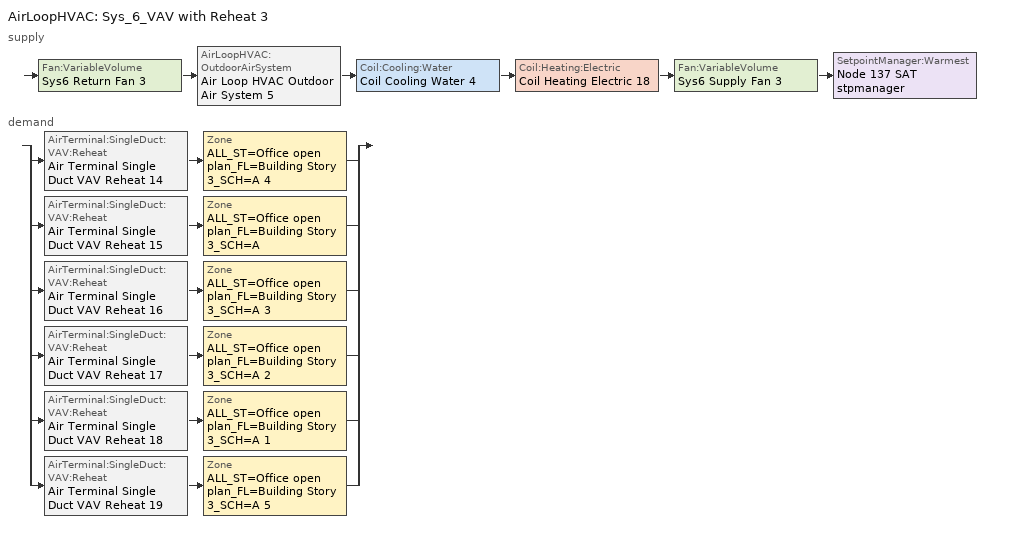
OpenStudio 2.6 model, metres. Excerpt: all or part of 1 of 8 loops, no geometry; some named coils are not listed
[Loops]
AirLoopHVAC 'Sys_6_VAV with Reheat 3'
 supply: Fan:VariableVolume 'Sys6 Return Fan 3' > AirLoopHVAC:OutdoorAirSystem 'Air Loop HVAC Outdoor Air System 5' > Coil:Cooling:Water 'Coil Cooling Water 4' > Coil:Heating:Electric 'Coil Heating Electric 18' > Fan:VariableVolume 'Sys6 Supply Fan 3' > SetpointManager:Warmest 'Node 137 SAT stpmanager'
 demand: split
  | AirTerminal:SingleDuct:VAV:Reheat 'Air Terminal Single Duct VAV Reheat 14' > Zone 'ALL_ST=Office open plan_FL=Building Story 3_SCH=A 4'
  | AirTerminal:SingleDuct:VAV:Reheat 'Air Terminal Single Duct VAV Reheat 15' > Zone 'ALL_ST=Office open plan_FL=Building Story 3_SCH=A'
  | AirTerminal:SingleDuct:VAV:Reheat 'Air Terminal Single Duct VAV Reheat 16' > Zone 'ALL_ST=Office open plan_FL=Building Story 3_SCH=A 3'
  | AirTerminal:SingleDuct:VAV:Reheat 'Air Terminal Single Duct VAV Reheat 17' > Zone 'ALL_ST=Office open plan_FL=Building Story 3_SCH=A 2'
  | AirTerminal:SingleDuct:VAV:Reheat 'Air Terminal Single Duct VAV Reheat 18' > Zone 'ALL_ST=Office open plan_FL=Building Story 3_SCH=A 1'
  | AirTerminal:SingleDuct:VAV:Reheat 'Air Terminal Single Duct VAV Reheat 19' > Zone 'ALL_ST=Office open plan_FL=Building Story 3_SCH=A 5'
[Sizing:Zone] Zone Cooling Design Supply Air Temperature Input Method=SupplyAirTemperature; Zone Cooling Design Supply Air Temperature {C}=13; Zone Cooling Design Supply Air Temperature Difference {deltaC}=11.11; Zone Heating Design Supply Air Temperature Input Method=SupplyAirTemperature; Zone Heating Design Supply Air Temperature {C}=43; Zone Heating Design Supply Air Temperature Difference {deltaC}=11.11; Zone Cooling Design Supply Air Humidity Ratio {kg-H2O/kg-air}=0.0085; Zone Heating Design Supply Air Humidity Ratio {kg-H2O/kg-air}=0.008; Zone Heating Sizing Factor=1.3; Zone Cooling Sizing Factor=1.1; Cooling Design Air Flow Method=DesignDay; Heating Design Air Flow Method=DesignDay; Account for Dedicated Outdoor Air System=No; Dedicated Outdoor Air System Control Strategy=NeutralSupplyAir; Dedicated Outdoor Air Low Setpoint Temperature for Design {C}=autosize; Dedicated Outdoor Air High Setpoint Temperature for Design {C}=autosize
ALL_ST=Office open plan_FL=Building Story 3_SCH=A; ALL_ST=Office open plan_FL=Building Story 3_SCH=A 1; ALL_ST=Office open plan_FL=Building Story 3_SCH=A 2; ALL_ST=Office open plan_FL=Building Story 3_SCH=A 3; ALL_ST=Office open plan_FL=Building Story 3_SCH=A 4; ALL_ST=Office open plan_FL=Building Story 3_SCH=A 5
[Zone equipment]
ALL_ST=Office open plan_FL=Building Story 3_SCH=A: ALL_ST=Office open plan_FL=Building Story 3_SCH=A erv doas, Air Terminal Single Duct VAV Reheat 15, Zone HVAC Baseboard Convective Electric 16
ALL_ST=Office open plan_FL=Building Story 3_SCH=A 1: ALL_ST=Office open plan_FL=Building Story 3_SCH=A 1 erv doas, Air Terminal Single Duct VAV Reheat 18, Zone HVAC Baseboard Convective Electric 19
ALL_ST=Office open plan_FL=Building Story 3_SCH=A 2: ALL_ST=Office open plan_FL=Building Story 3_SCH=A 2 erv doas, Air Terminal Single Duct VAV Reheat 17, Zone HVAC Baseboard Convective Electric 18
ALL_ST=Office open plan_FL=Building Story 3_SCH=A 3: ALL_ST=Office open plan_FL=Building Story 3_SCH=A 3 erv doas, Air Terminal Single Duct VAV Reheat 16, Zone HVAC Baseboard Convective Electric 17
ALL_ST=Office open plan_FL=Building Story 3_SCH=A 4: ALL_ST=Office open plan_FL=Building Story 3_SCH=A 4 erv doas, Air Terminal Single Duct VAV Reheat 14, Zone HVAC Baseboard Convective Electric 15
ALL_ST=Office open plan_FL=Building Story 3_SCH=A 5: ALL_ST=Office open plan_FL=Building Story 3_SCH=A 5 erv doas, Air Terminal Single Duct VAV Reheat 19, Zone HVAC Baseboard Convective Electric 20
[AirLoopHVAC]
Sys_6_VAV with Reheat 3: Availability Schedule=Sys_6_VAV with Reheat 3 Occ Sch; Design Supply Air Flow Rate {m3/s}=AutoSize
[Sizing:System]
Sys_6_VAV with Reheat 3: Type of Load to Size On=Sensible; Design Outdoor Air Flow Rate {m3/s}=Autosize; Minimum System Air Flow Ratio=0.3; Preheat Design Temperature {C}=7; Preheat Design Humidity Ratio {kg-H2O/kg-Air}=0.008; Precool Design Temperature {C}=12.8; Precool Design Humidity Ratio {kg-H2O/kg-Air}=0.008; Central Cooling Design Supply Air Temperature {C}=13; Central Heating Design Supply Air Temperature {C}=13.1; Sizing Option=NonCoincident; 100% Outdoor Air in Cooling=No; 100% Outdoor Air in Heating=No; Central Cooling Design Supply Air Humidity Ratio {kg-H2O/kg-Air}=0.0085; Central Heating Design Supply Air Humidity Ratio {kg-H2O/kg-Air}=0.008; Cooling Design Air Flow Method=DesignDay; Cooling Design Air Flow Rate {m3/s}=0; Heating Design Air Flow Method=DesignDay; Heating Design Air Flow Rate {m3/s}=0; System Outdoor Air Method=ZoneSum; Zone Maximum Outdoor Air Fraction=1; Cooling Supply Air Flow Rate Per Floor Area {m3/s-m2}=0.00996765; Cooling Fraction of Autosized Cooling Supply Air Flow Rate=1; Cooling Supply Air Flow Rate Per Unit Cooling Capacity {m3/s-W}=3.94755e-05; Heating Supply Air Flow Rate Per Floor Area {m3/s-m2}=0.00996765; Heating Fraction of Autosized Heating Supply Air Flow Rate=1; Heating Fraction of Autosized Cooling Supply Air Flow Rate=1; Heating Supply Air Flow Rate Per Unit Heating Capacity {m3/s-W}=3.15882e-05; Cooling Design Capacity Method=CoolingDesignCapacity; Cooling Design Capacity {W}=autosize; Cooling Design Capacity Per Floor Area {W/m2}=234.7; Fraction of Autosized Cooling Design Capacity=1; Heating Design Capacity Method=HeatingDesignCapacity; Heating Design Capacity {W}=autosize; Heating Design Capacity Per Floor Area {W/m2}=157; Fraction of Autosized Heating Design Capacity=1; Central Cooling Capacity Control Method=OnOff
[Coil:Heating:Electric] Availability Schedule=Always On Discrete
Coil Heating Electric 18; Coil Heating Electric 19; Coil Heating Electric 20; Coil Heating Electric 21; Coil Heating Electric 22; Coil Heating Electric 23; Coil Heating Electric 24
[Controller:OutdoorAir]
Controller Outdoor Air 5: Minimum Outdoor Air Flow Rate {m3/s}=0; Maximum Outdoor Air Flow Rate {m3/s}=0; Economizer Control Type=DifferentialEnthalpy; Economizer Control Action Type=ModulateFlow; Lockout Type=NoLockout; Minimum Limit Type=FixedMinimum; Minimum Outdoor Air Schedule=Sys_6_VAV with Reheat 3 Occ Sch; Controller Mechanical Ventilation=Controller Mechanical Ventilation 5; High Humidity Control=No; Heat Recovery Bypass Control Type=BypassWhenOAFlowGreaterThanMinimum
[Controller:MechanicalVentilation]
Controller Mechanical Ventilation 5: Availability Schedule=Always On Discrete; System Outdoor Air Method=ZoneSum
[AirLoopHVAC:OutdoorAirSystem]
Air Loop HVAC Outdoor Air System 5: Controller=Controller Outdoor Air 5
[ZoneHVAC:Baseboard:Convective:Electric] Availability Schedule=Always On Discrete; Nominal Capacity {W}=autosize; Efficiency=1
Zone HVAC Baseboard Convective Electric 15; Zone HVAC Baseboard Convective Electric 16; Zone HVAC Baseboard Convective Electric 17; Zone HVAC Baseboard Convective Electric 18; Zone HVAC Baseboard Convective Electric 19; Zone HVAC Baseboard Convective Electric 20
[Fan:VariableVolume] Availability Schedule=Always On Discrete; Maximum Flow Rate {m3/s}=Autosize; Fan Power Minimum Flow Rate Input Method=Fraction; Fan Power Minimum Air Flow Rate {m3/s}=0; Motor In Airstream Fraction=1; Fan Power Coefficient 5=0
Name | Fan Efficiency | Pressure Rise {Pa} | Fan Power Minimum Flow Fraction | Motor Efficiency | Fan Power Coefficient 1 | Fan Power Coefficient 2 | Fan Power Coefficient 3 | Fan Power Coefficient 4
Sys6 Supply Fan 3 | 0.549965 | 1000 | 0.5 | 0.8461 | -4.1457 | 16.803 | -19.471 | 7.8488
Sys6 Return Fan 3 | 0.299975 | 250 | 0.68 | 0.4615 | -2.4176 | 9.5874 | -11.559 | 5.4009
[AirTerminal:SingleDuct:VAV:Reheat] Availability Schedule=Always On Discrete; Maximum Air Flow Rate {m3/s}=AutoSize; Zone Minimum Air Flow Input Method=Constant; Constant Minimum Air Flow Fraction=0.05; Maximum Hot Water or Steam Flow Rate {m3/s}=AutoSize; Minimum Hot Water or Steam Flow Rate {m3/s}=0; Convergence Tolerance=0.001; Damper Heating Action=Normal; Maximum Flow per Zone Floor Area During Reheat {m3/s-m2}=AutoSize; Maximum Flow Fraction During Reheat=0.5; Maximum Reheat Air Temperature {C}=43; Control For Outdoor Air=No
Name | Fixed Minimum Air Flow Rate {m3/s} | Reheat Coil
Air Terminal Single Duct VAV Reheat 14 | 4.99224 | Coil Heating Electric 19
Air Terminal Single Duct VAV Reheat 15 | 0.0724055 | Coil Heating Electric 20
Air Terminal Single Duct VAV Reheat 16 | 0.626839 | Coil Heating Electric 21
Air Terminal Single Duct VAV Reheat 17 | 0.40395 | Coil Heating Electric 22
Air Terminal Single Duct VAV Reheat 18 | 0.626826 | Coil Heating Electric 23
Air Terminal Single Duct VAV Reheat 19 | 0.40395 | Coil Heating Electric 24
[HeatExchanger:AirToAir:SensibleAndLatent] Availability Schedule=Always On Discrete; Nominal Supply Air Flow Rate {m3/s}=autosize; Sensible Effectiveness at 100% Heating Air Flow=0.76; Latent Effectiveness at 100% Heating Air Flow=0.75; Sensible Effectiveness at 75% Heating Air Flow=0.81; Latent Effectiveness at 75% Heating Air Flow=0.75; Sensible Effectiveness at 100% Cooling Air Flow=0.76; Latent Effectiveness at 100% Cooling Air Flow=0.75; Sensible Effectiveness at 75% Cooling Air Flow=0.81; Latent Effectiveness at 75% Cooling Air Flow=0.75; Supply Air Outlet Temperature Control=No; Heat Exchanger Type=Rotary; Frost Control Type=ExhaustAirRecirculation; Threshold Temperature {C}=-23.3; Initial Defrost Time Fraction=0.167; Rate of Defrost Time Fraction Increase {1/K}=0.012; Economizer Lockout=No
Name | Nominal Electric Power {W}
ALL_ST=Office open plan_FL=Building Story 3_SCH=A 4 erv hx | 805.143
ALL_ST=Office open plan_FL=Building Story 3_SCH=A erv hx | 60.9523
ALL_ST=Office open plan_FL=Building Story 3_SCH=A 3 erv hx | 144.818
ALL_ST=Office open plan_FL=Building Story 3_SCH=A 2 erv hx; ALL_ST=Office open plan_FL=Building Story 3_SCH=A 5 erv hx | 111.103
ALL_ST=Office open plan_FL=Building Story 3_SCH=A 1 erv hx | 144.816
[ZoneHVAC:EnergyRecoveryVentilator:Controller] Temperature High Limit {C}=19; Temperature Low Limit {C}=13; Exhaust Air Temperature Limit=NoExhaustAirTemperatureLimit; Exhaust Air Enthalpy Limit=NoExhaustAirEnthalpyLimit; Time of Day Economizer Flow Control Schedule=Always Off Discrete; High Humidity Control Flag=No; High Humidity Outdoor Air Flow Ratio=1; Control High Indoor Humidity Based on Outdoor Humidity Ratio=Yes
Name | Electronic Enthalpy Limit Curve
ALL_ST=Office open plan_FL=Building Story 3_SCH=A 4 erv contr | Curve Cubic 2
ALL_ST=Office open plan_FL=Building Story 3_SCH=A erv contr | Curve Cubic 3
ALL_ST=Office open plan_FL=Building Story 3_SCH=A 3 erv contr | Curve Cubic 4
ALL_ST=Office open plan_FL=Building Story 3_SCH=A 2 erv contr | Curve Cubic 5
ALL_ST=Office open plan_FL=Building Story 3_SCH=A 1 erv contr | Curve Cubic 6
ALL_ST=Office open plan_FL=Building Story 3_SCH=A 5 erv contr | Curve Cubic 7
[Fan:OnOff] Availability Schedule=Always On Discrete; Fan Efficiency=0.75; Pressure Rise {Pa}=200; Maximum Flow Rate {m3/s}=autosize; Motor Efficiency=0.9; Motor In Airstream Fraction=1
Name | Fan Power Ratio Function of Speed Ratio Curve | Fan Efficiency Ratio Function of Speed Ratio Curve
ALL_ST=Office open plan_FL=Building Story 3_SCH=A 4 erv sup fan | Fan On Off Power Curve 2 | Fan On Off Efficiency Curve 2
ALL_ST=Office open plan_FL=Building Story 3_SCH=A 4 erv exh fan | Fan On Off Power Curve 3 | Fan On Off Efficiency Curve 3
ALL_ST=Office open plan_FL=Building Story 3_SCH=A erv sup fan | Fan On Off Power Curve 4 | Fan On Off Efficiency Curve 4
ALL_ST=Office open plan_FL=Building Story 3_SCH=A erv exh fan | Fan On Off Power Curve 5 | Fan On Off Efficiency Curve 5
ALL_ST=Office open plan_FL=Building Story 3_SCH=A 3 erv sup fan | Fan On Off Power Curve 6 | Fan On Off Efficiency Curve 6
ALL_ST=Office open plan_FL=Building Story 3_SCH=A 3 erv exh fan | Fan On Off Power Curve 7 | Fan On Off Efficiency Curve 7
ALL_ST=Office open plan_FL=Building Story 3_SCH=A 2 erv sup fan | Fan On Off Power Curve 8 | Fan On Off Efficiency Curve 8
ALL_ST=Office open plan_FL=Building Story 3_SCH=A 2 erv exh fan | Fan On Off Power Curve 9 | Fan On Off Efficiency Curve 9
ALL_ST=Office open plan_FL=Building Story 3_SCH=A 1 erv sup fan | Fan On Off Power Curve 10 | Fan On Off Efficiency Curve 10
ALL_ST=Office open plan_FL=Building Story 3_SCH=A 1 erv exh fan | Fan On Off Power Curve 11 | Fan On Off Efficiency Curve 11
ALL_ST=Office open plan_FL=Building Story 3_SCH=A 5 erv sup fan | Fan On Off Power Curve 12 | Fan On Off Efficiency Curve 12
ALL_ST=Office open plan_FL=Building Story 3_SCH=A 5 erv exh fan | Fan On Off Power Curve 13 | Fan On Off Efficiency Curve 13
[ZoneHVAC:EnergyRecoveryVentilator] Availability Schedule=Sys_6_VAV with Reheat 3 Occ Sch; Supply Air Flow Rate {m3/s}=autosize; Exhaust Air Flow Rate {m3/s}=autosize; Ventilation Rate per Unit Floor Area {m3/s-m2}=0.00042164; Ventilation Rate per Occupant {m3/s-person}=0
Name | Heat Exchanger | Supply Air Fan | Exhaust Air Fan | Controller
ALL_ST=Office open plan_FL=Building Story 3_SCH=A 4 erv doas | ALL_ST=Office open plan_FL=Building Story 3_SCH=A 4 erv hx | ALL_ST=Office open plan_FL=Building Story 3_SCH=A 4 erv sup fan | ALL_ST=Office open plan_FL=Building Story 3_SCH=A 4 erv exh fan | ALL_ST=Office open plan_FL=Building Story 3_SCH=A 4 erv contr
ALL_ST=Office open plan_FL=Building Story 3_SCH=A erv doas | ALL_ST=Office open plan_FL=Building Story 3_SCH=A erv hx | ALL_ST=Office open plan_FL=Building Story 3_SCH=A erv sup fan | ALL_ST=Office open plan_FL=Building Story 3_SCH=A erv exh fan | ALL_ST=Office open plan_FL=Building Story 3_SCH=A erv contr
ALL_ST=Office open plan_FL=Building Story 3_SCH=A 3 erv doas | ALL_ST=Office open plan_FL=Building Story 3_SCH=A 3 erv hx | ALL_ST=Office open plan_FL=Building Story 3_SCH=A 3 erv sup fan | ALL_ST=Office open plan_FL=Building Story 3_SCH=A 3 erv exh fan | ALL_ST=Office open plan_FL=Building Story 3_SCH=A 3 erv contr
ALL_ST=Office open plan_FL=Building Story 3_SCH=A 2 erv doas | ALL_ST=Office open plan_FL=Building Story 3_SCH=A 2 erv hx | ALL_ST=Office open plan_FL=Building Story 3_SCH=A 2 erv sup fan | ALL_ST=Office open plan_FL=Building Story 3_SCH=A 2 erv exh fan | ALL_ST=Office open plan_FL=Building Story 3_SCH=A 2 erv contr
ALL_ST=Office open plan_FL=Building Story 3_SCH=A 1 erv doas | ALL_ST=Office open plan_FL=Building Story 3_SCH=A 1 erv hx | ALL_ST=Office open plan_FL=Building Story 3_SCH=A 1 erv sup fan | ALL_ST=Office open plan_FL=Building Story 3_SCH=A 1 erv exh fan | ALL_ST=Office open plan_FL=Building Story 3_SCH=A 1 erv contr
ALL_ST=Office open plan_FL=Building Story 3_SCH=A 5 erv doas | ALL_ST=Office open plan_FL=Building Story 3_SCH=A 5 erv hx | ALL_ST=Office open plan_FL=Building Story 3_SCH=A 5 erv sup fan | ALL_ST=Office open plan_FL=Building Story 3_SCH=A 5 erv exh fan | ALL_ST=Office open plan_FL=Building Story 3_SCH=A 5 erv contr
[SetpointManager:Warmest]
Node 137 SAT stpmanager: Control Variable=Temperature; Minimum Setpoint Temperature {C}=12; Maximum Setpoint Temperature {C}=35; Strategy=MaximumTemperature
[Schedule:Ruleset]
Sys_6_VAV with Reheat 3 Occ Sch: Default Day Schedule=Sys_6_VAV with Reheat 3 Occ Sch Default; Summer Design Day Schedule=Sys_6_VAV with Reheat 3 Occ Sch Summer Design Day; Winter Design Day Schedule=Sys_6_VAV with Reheat 3 Occ Sch Winter Design Day
[Schedule:Day]
Sys_6_VAV with Reheat 3 Occ Sch Default; Sys_6_VAV with Reheat 3 Occ Sch Winter Design Day; Sys_6_VAV with Reheat 3 Occ Sch Summer Design Day: 24, 0, 1
Sys_6_VAV with Reheat 3 Occ Sch Monday; Sys_6_VAV with Reheat 3 Occ Sch Tuesday; Sys_6_VAV with Reheat 3 Occ Sch Wednesday; Sys_6_VAV with Reheat 3 Occ Sch Thursday; Sys_6_VAV with Reheat 3 Occ Sch Friday: 8, 0, 0, 19, 0, 1, 24, 0, 0
Sys_6_VAV with Reheat 3 Occ Sch Saturday; Sys_6_VAV with Reheat 3 Occ Sch Sunday: 24, 0, 0
[Schedule:Rule] Schedule Ruleset=Sys_6_VAV with Reheat 3 Occ Sch; Date Specification Type=DateRange; Start Month=1; Start Day=1; End Month=12
Sys_6_VAV with Reheat 3 Occ Sch Monday Rule: Rule Order=6; Day Schedule=Sys_6_VAV with Reheat 3 Occ Sch Monday; Apply Monday=Yes; End Day=25
Sys_6_VAV with Reheat 3 Occ Sch Tuesday Rule: Rule Order=5; Day Schedule=Sys_6_VAV with Reheat 3 Occ Sch Tuesday; End Day=26; Apply Tuesday=Yes
Sys_6_VAV with Reheat 3 Occ Sch Wednesday Rule: Rule Order=4; Day Schedule=Sys_6_VAV with Reheat 3 Occ Sch Wednesday; End Day=27; Apply Wednesday=Yes
Sys_6_VAV with Reheat 3 Occ Sch Thursday Rule: Rule Order=3; Day Schedule=Sys_6_VAV with Reheat 3 Occ Sch Thursday; End Day=28; Apply Thursday=Yes
Sys_6_VAV with Reheat 3 Occ Sch Friday Rule: Rule Order=2; Day Schedule=Sys_6_VAV with Reheat 3 Occ Sch Friday; End Day=29; Apply Friday=Yes
Sys_6_VAV with Reheat 3 Occ Sch Saturday Rule: Rule Order=1; Day Schedule=Sys_6_VAV with Reheat 3 Occ Sch Saturday; End Day=30; Apply Saturday=Yes
Sys_6_VAV with Reheat 3 Occ Sch Sunday Rule: Rule Order=0; Day Schedule=Sys_6_VAV with Reheat 3 Occ Sch Sunday; End Day=31; Apply Sunday=Yes
[Schedule:Constant]
Name | Value
Always On Discrete | 1
Always Off Discrete | 0
[Curve:Cubic]
Name | Coefficient1 Constant | Coefficient2 x | Coefficient3 x**2 | Coefficient4 x**3 | Minimum Value of x | Maximum Value of x
Fan On Off Efficiency Curve 2; Fan On Off Efficiency Curve 3; Fan On Off Efficiency Curve 4; Fan On Off Efficiency Curve 5; Fan On Off Efficiency Curve 6; Fan On Off Efficiency Curve 7; Fan On Off Efficiency Curve 8; Fan On Off Efficiency Curve 9; Fan On Off Efficiency Curve 10; Fan On Off Efficiency Curve 11; Fan On Off Efficiency Curve 12; Fan On Off Efficiency Curve 13 | 1 | 0 | 0 | 0 | 0 | 1
Curve Cubic 2; Curve Cubic 3; Curve Cubic 4; Curve Cubic 5; Curve Cubic 6; Curve Cubic 7 | 0.013427 | -0.00047892 | 5.3352e-05 | -1.8103e-06 | 16.6 | 29.13
[Curve:Exponent] Coefficient1 Constant=1; Coefficient2 Constant=0; Coefficient3 Constant=0; Minimum Value of x=0; Maximum Value of x=1
Fan On Off Power Curve 2; Fan On Off Power Curve 3; Fan On Off Power Curve 4; Fan On Off Power Curve 5; Fan On Off Power Curve 6; Fan On Off Power Curve 7; Fan On Off Power Curve 8; Fan On Off Power Curve 9; Fan On Off Power Curve 10; Fan On Off Power Curve 11; Fan On Off Power Curve 12; Fan On Off Power Curve 13
